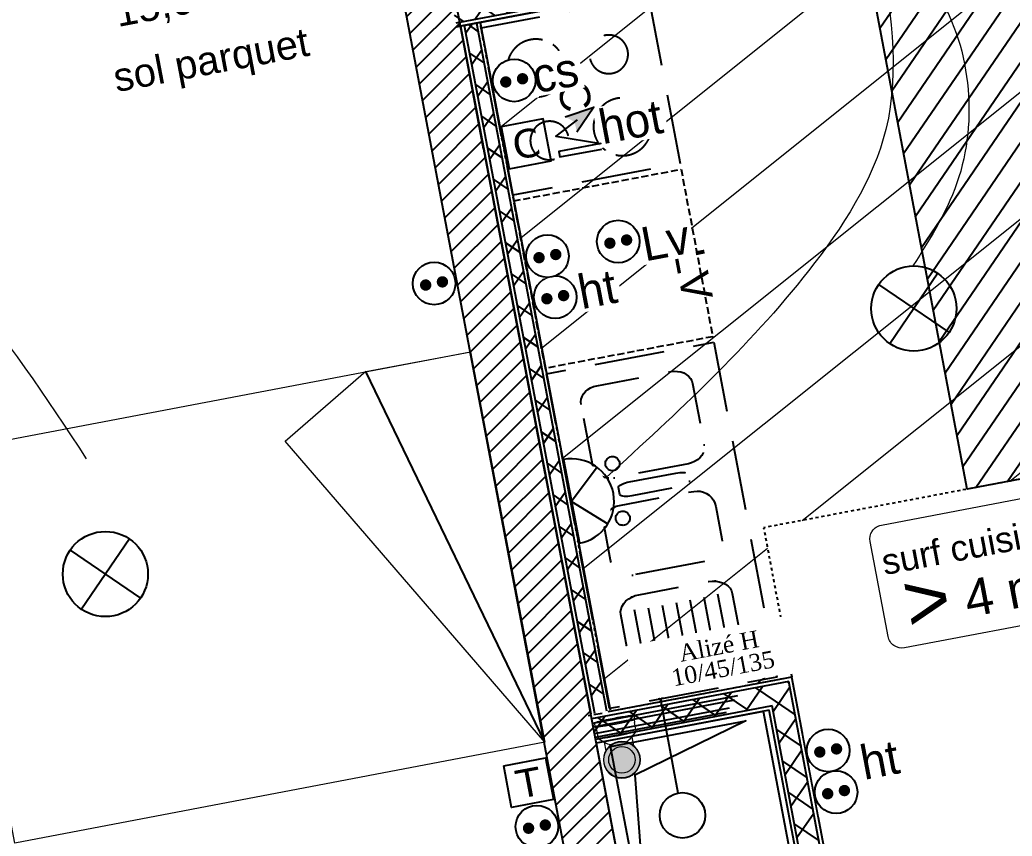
# Model space of a CAD drawing. Header units: centimetres. Extents: x 187368 to 251255, y -383447 to -322514.
# Drawn here: x 205240 to 208735, y -373773 to -370897 of the extents above; entities that cross this region are included whole.
import ezdxf

# ---------------------------------------------------------------- set-up
doc = ezdxf.new("R2010")
doc.units = ezdxf.units.CM
doc.linetypes.add('Style de ligne -1', pattern=[0.41664, 0.20828, -0.20836])
doc.linetypes.add('Style de ligne -2', pattern=[0.694425, 0.48607, -0.208355])
doc.layers.get('0').update_dxf_attribs({"color": 252})
for name, color, linetype in [('3-BAT C-Niveau 2', 252, 'Continuous'), ('prlm-EAU-CHU', 42, 'Continuous'), ('prlm-EAU-EUEV', 25, 'Continuous'), ('prlm-GT', 242, 'Continuous'), ('prlm-MOD', 64, 'Continuous'), ('prlm-VMC', 93, 'Continuous')]:
    doc.layers.add(name, color=color, linetype=linetype)
doc.layers.add('prlm-ELEC-CFA', color=1, linetype='Continuous', lineweight=25)
doc.layers.add('prlm-ELEC-CFO', color=1, linetype='Continuous', lineweight=25)
doc.styles.add('Geneva', font='arial.ttf')
doc.styles.add('Helvetica', font='arial.ttf')
doc.styles.add('prlm-elec-cfo', font='comic.ttf', dxfattribs={"height": 12})
doc.styles.add('prlm-sejc', font='arial.ttf', dxfattribs={"height": 20})
doc.styles.add('prlm-vmc', font='pala.ttf', dxfattribs={"height": 14})
doc.styles.get("Standard").update_dxf_attribs({"font": 'isocp.shx', "height": 100})

# ---------------------------------------------------------------- blocks, each defined once
blk = doc.blocks.new('Groupe-72-1')
at = {"linetype": 'Continuous', "lineweight": 18}
for p, q in [((13952.75, -48759.27), (13989.68, -48752.26)), ((14015.78, -48889.8), (13989.61, -48752.26)), ((13952.75, -48759.27), (13924.3, -48783.82)), ((14015.78, -48889.8), (13924.35, -48783.77))]:
    blk.add_line(p, q, dxfattribs=at)
at = {"linetype": 'Continuous'}
blk.add_line((14015.78, -48889.8), (13952.75, -48759.27), dxfattribs=at)
at = {"linetype": 'Continuous', "lineweight": 18, "flags": 128}
blk.add_lwpolyline([(13829.13, -48925.31), (13802.96, -48787.78), (13989.61, -48752.26), (14015.78, -48889.8)], close=True, dxfattribs=at)
blk = doc.blocks.new('Sol parquet')
at = {"insert": (0, -0.78), "char_height": 10.0872, "attachment_point": 2, "line_spacing_factor": 0.834288, "style": 'Helvetica'}
blk.add_mtext('sol parquet', dxfattribs=at)
blk = doc.blocks.new('xi.be')
at = {"layer": 'prlm-VMC', "color": 0, "linetype": 'ByBlock', "lineweight": 5, "flags": 128}
blk.add_lwpolyline([(-6.17, -15), (6.17, -15), (0, 0)], close=True, dxfattribs=at)
at = {"layer": 'prlm-VMC', "color": 0, "linetype": 'ByBlock', "lineweight": 5}
blk.add_solid([(0, -1), (5.17, -14), (-5.17, -14), (0, -1)], dxfattribs=at)
blk = doc.blocks.new('xi.chu')
at = {"layer": 'prlm-EAU-EUEV', "linetype": 'ByBlock', "lineweight": 5}
blk.add_hatch(color=0, dxfattribs=at).paths.add_polyline_path([(6.5, 0, 1), (-6.5, 0, 1)])
at = {"layer": 'prlm-EAU-EUEV', "color": 0, "linetype": 'ByBlock', "lineweight": 5}
blk.add_circle((0, 0), 6.5, dxfattribs=at)
blk = doc.blocks.new('xi.cceu1')
at = {"layer": 'prlm-EAU-CHU', "color": 0, "lineweight": 13}
for p, q in [((-4.34, -6.83), (-6.84, -8.91)), ((-4.87, -7.27), (-4.87, -4.09)), ((6.84, -8.91), (4.34, -6.83)), ((4.87, -4.09), (4.87, -7.27)), ((-6.85, -8.92), (-6.85, -12.09)), ((6.85, -12.09), (6.85, -8.92)), ((-7.25, -13.12), (-6.97, -13.03)), ((-7.25, -13.12), (-7.11, -14.67)), ((-6.85, -12.09), (-6.97, -12.22)), ((-6.97, -12.22), (-6.97, -13.03)), ((6.97, -12.22), (6.85, -12.09)), ((6.94, -13.03), (7.25, -13.12)), ((6.97, -13.03), (6.97, -12.22)), ((7.11, -14.67), (7.25, -13.12))]:
    blk.add_line(p, q, dxfattribs=at)
for radius in [6.36, 4.67]:
    blk.add_circle((0, 0), radius, dxfattribs=at)
for centre, radius, start, end in [((-0.73, -11.68), 6.05, 106.1332, 126.5542), ((0.73, -11.68), 6.05, 53.4458, 73.8668), ((0, -87.18), 78.56, 84.9975, 95.0025), ((0.01, -119.65), 106.84, 86.281, 93.7477)]:
    blk.add_arc(centre, radius, start, end, dxfattribs=at)
blk.add_ellipse((0, -14.67), major_axis=(7.1, 0), ratio=0.043635, dxfattribs=at)
blk = doc.blocks.new('xi.TEL')
at = {"layer": 'prlm-ELEC-CFA', "color": 0, "linetype": 'ByBlock', "lineweight": -2, "flags": 128}
blk.add_lwpolyline([(-7.5, 7.5), (7.5, 7.5), (7.5, -7.5), (-7.5, -7.5)], close=True, dxfattribs=at)
at = {"layer": 'prlm-ELEC-CFA', "color": 0, "linetype": 'ByBlock', "insert": (0, 0), "char_height": 10, "width": 11.36, "attachment_point": 5}
blk.add_mtext('{\\fVerdana|b0|i0|c0|p34;T}', dxfattribs=at)
blk = doc.blocks.new('xi.PC')
at = {"color": 0, "lineweight": 5}
blk.add_wipeout([(-7.5, -7.5), (7.5, -7.5), (7.5, 7.5), (-7.5, 7.5)], dxfattribs=at).dxf.layer = 'prlm-ELEC-CFO'
at = {"layer": 'prlm-ELEC-CFO', "color": 0, "linetype": 'ByBlock', "lineweight": 5, "const_width": 2}
for points in [[(-4, 0, 1), (-2, 0, 1)], [(2, 0, 1), (4, 0, 1)]]:
    blk.add_lwpolyline(points, format="xyb", close=True, dxfattribs=at)
at = {"layer": 'prlm-ELEC-CFO', "color": 0, "linetype": 'ByBlock', "lineweight": -2}
blk.add_circle((0, 0), 7.5, dxfattribs=at)
blk = doc.blocks.new('xi.PTCE')
at = {"layer": 'prlm-ELEC-CFO', "color": 0}
for points in [[(-10.61, 10.61), (10.61, -10.61)], [(10.61, 10.61), (-10.61, -10.61)]]:
    blk.add_lwpolyline(points, dxfattribs=at)
at = {"layer": 'prlm-ELEC-CFO', "color": 0, "linetype": 'ByBlock'}
blk.add_circle((0, 0), 15, dxfattribs=at)
blk = doc.blocks.new('xi.HOT')
at = {"layer": 'prlm-ELEC-CFO', "lineweight": 5}
blk.add_hatch(color=0, dxfattribs=at).paths.add_polyline_path([(-3, 6), (-0.1, 3.7), (0, 0), (7.5, 7.5)])
at = {"layer": 'prlm-ELEC-CFO', "color": 0}
for points in [[(-3, 6), (7.5, 7.5), (0, 0)], [(0.95, 4.23), (-7.5, 0), (7.5, -5.5), (-7.5, -5.5), (-7.5, -7.5), (7.5, -7.5)]]:
    blk.add_lwpolyline(points, dxfattribs=at)
blk = doc.blocks.new('xi.PCS')
at = {"color": 0, "lineweight": 5}
blk.add_wipeout([(-7.5, -7.5), (7.5, -7.5), (7.5, 7.5), (-7.5, 7.5)], dxfattribs=at).dxf.layer = 'prlm-ELEC-CFO'
at = {"layer": 'prlm-ELEC-CFO', "color": 0, "linetype": 'ByBlock', "lineweight": 5, "const_width": 2}
for points in [[(-4, 0, 1), (-2, 0, 1)], [(2, 0, 1), (4, 0, 1)]]:
    blk.add_lwpolyline(points, format="xyb", close=True, dxfattribs=at)
at = {"layer": 'prlm-ELEC-CFO', "color": 0, "linetype": 'ByBlock', "lineweight": -2}
blk.add_circle((0, 0), 7.5, dxfattribs=at)
blk = doc.blocks.new('xi.SF32')
at = {"layer": 'prlm-ELEC-CFO', "color": 0, "flags": 128}
blk.add_lwpolyline([(-7.5, -7.5), (7.5, -7.5), (7.5, 7.5), (-7.5, 7.5)], close=True, dxfattribs=at)
at = {"layer": 'prlm-ELEC-CFO', "color": 0, "linetype": 'ByBlock', "insert": (0, 0), "char_height": 10, "width": 11.36, "attachment_point": 5}
blk.add_mtext('{\\fVerdana|b0|i0|c0|p34;C}', dxfattribs=at)
blk = doc.blocks.new('xi.LV')
at = {"color": 0, "lineweight": 5}
blk.add_wipeout([(-7.5, -7.5), (7.5, -7.5), (7.5, 7.5), (-7.5, 7.5)], dxfattribs=at).dxf.layer = 'prlm-ELEC-CFO'
at = {"layer": 'prlm-ELEC-CFO', "color": 0, "linetype": 'ByBlock', "lineweight": 5, "const_width": 2}
for points in [[(-4, 0, 1), (-2, 0, 1)], [(2, 0, 1), (4, 0, 1)]]:
    blk.add_lwpolyline(points, format="xyb", close=True, dxfattribs=at)
at = {"layer": 'prlm-ELEC-CFO', "color": 0, "linetype": 'ByBlock', "lineweight": -2}
blk.add_circle((0, 0), 7.5, dxfattribs=at)
blk = doc.blocks.new('xi.PCHT')
at = {"color": 0, "lineweight": 5}
blk.add_wipeout([(-7.5, -7.5), (7.5, -7.5), (7.5, 7.5), (-7.5, 7.5)], dxfattribs=at).dxf.layer = 'prlm-ELEC-CFO'
at = {"layer": 'prlm-ELEC-CFO', "color": 0, "linetype": 'ByBlock', "lineweight": 5, "const_width": 2}
for points in [[(-4, 0, 1), (-2, 0, 1)], [(2, 0, 1), (4, 0, 1)]]:
    blk.add_lwpolyline(points, format="xyb", close=True, dxfattribs=at)
at = {"layer": 'prlm-ELEC-CFO', "color": 0, "linetype": 'ByBlock', "lineweight": -2}
blk.add_circle((0, 0), 7.5, dxfattribs=at)
blk = doc.blocks.new('xi.ECAP')
at = {"color": 0}
blk.add_wipeout([(-15, 0), (-10.13, 11.06), (0, 15), (10.13, 11.06), (15, 0)], dxfattribs=at).dxf.layer = 'prlm-ELEC-CFO'
at = {"layer": 'prlm-ELEC-CFO', "color": 0, "linetype": 'ByBlock', "lineweight": -2, "flags": 128}
blk.add_lwpolyline([(15, 0, 1), (-15, 0)], format="xyb", close=True, dxfattribs=at)
at = {"layer": 'prlm-ELEC-CFO', "color": 0}
blk.add_lwpolyline([(-10.13, 11.06), (0, 0), (10.13, 11.06)], dxfattribs=at)
blk = doc.blocks.new('xi.4m²')
at = {"color": 0}
blk.add_wipeout([(-34.54, 20.54), (34.54, 20.54), (34.54, -20.54), (-34.54, -20.54)], dxfattribs=at).dxf.layer = 'prlm-ELEC-CFO'
at = {"layer": 'prlm-ELEC-CFO', "color": 0, "lineweight": 13}
blk.add_lwpolyline([(-31, 22), (31, 22, -0.414214), (36, 17), (36, -17, -0.414214), (31, -22), (-31, -22, -0.414214), (-36, -17), (-36, 17, -0.414214)], format="xyb", close=True, dxfattribs=at)
at = {"layer": 'prlm-ELEC-CFO', "color": 0, "attachment_point": 6, "line_spacing_factor": 0.8, "style": 'prlm-sejc'}
for s, insert, char_height in [('surf cuisine', (30.36, 8.9), 9), ('4 m²', (29.31, -9.19), 13)]:
    blk.add_mtext(s, dxfattribs=dict(at, insert=insert, char_height=char_height))
at = {"layer": 'prlm-ELEC-CFO', "color": 0, "style": 'prlm-sejc', "flags": 8}
blk.add_attdef('?', (-28.3, -16.79), '', height=20, dxfattribs=at)
blk = doc.blocks.new('Groupe-96-1')
at = {"linetype": 'Style de ligne -2', "ltscale": 50.8, "flags": 128}
blk.add_lwpolyline([(14052.28, -48627.07), (14063.41, -48686.03), (14004.45, -48697.15), (13993.32, -48638.2)], close=True, dxfattribs=at)
at = {"linetype": 'Style de ligne -2', "ltscale": 50.8}
for points in [[(14036.72, -48654.08), (14034.95, -48653.66), (14032.29, -48651.17), (14031.24, -48647.7), (14032.08, -48644.16), (14034.58, -48641.51), (14038.08, -48640.46), (14041.63, -48641.29), (14044.29, -48643.78), (14045.33, -48647.26), (14044.5, -48650.79), (14041.99, -48653.44), (14038.5, -48654.49), (14036.72, -48654.08)], [(14014.98, -48642.43), (14017.65, -48643.05), (14021.63, -48646.78), (14023.2, -48652), (14021.95, -48657.3), (14018.19, -48661.28), (14012.95, -48662.85), (14007.62, -48661.61), (14003.64, -48657.88), (14002.06, -48652.66), (14003.32, -48647.36), (14007.08, -48643.38), (14012.32, -48641.81), (14014.98, -48642.43)], [(14040.77, -48682.9), (14038.1, -48682.28), (14034.12, -48678.55), (14032.55, -48673.34), (14033.81, -48668.03), (14037.56, -48664.06), (14042.8, -48662.48), (14048.13, -48663.73), (14052.12, -48667.46), (14053.69, -48672.67), (14052.43, -48677.98), (14048.67, -48681.95), (14043.43, -48683.53), (14040.77, -48682.9)], [(14019.03, -48671.26), (14020.81, -48671.67), (14023.46, -48674.16), (14024.51, -48677.64), (14023.67, -48681.17), (14021.17, -48683.82), (14017.67, -48684.87), (14014.12, -48684.04), (14011.47, -48681.56), (14010.42, -48678.08), (14011.26, -48674.54), (14013.76, -48671.89), (14017.26, -48670.84), (14019.03, -48671.26)]]:
    blk.add_open_spline(points, degree=2, dxfattribs=at)
blk = doc.blocks.new('Groupe-97-1')
blk.add_blockref('Groupe-96-1', (0, 0))
at = {"insert": (14031.6, -48661.2), "char_height": 10.66, "attachment_point": 2, "rotation": 280.7141, "line_spacing_factor": 1.060906, "style": 'Geneva'}
blk.add_mtext('C', dxfattribs=at)
blk = doc.blocks.new('Groupe-99-1')
at = {"linetype": 'Style de ligne -2', "ltscale": 50.8}
for p, q in [((14076.5, -48863.13), (14070.92, -48833.66)), ((14075.89, -48833.05), (14075.83, -48832.73)), ((14081.35, -48861.87), (14075.89, -48833.05)), ((14061.77, -48865.91), (14056.2, -48836.44)), ((14066.68, -48864.99), (14061.11, -48835.51)), ((14071.59, -48864.06), (14066.01, -48834.59)), ((14046.44, -48838.63), (14046.38, -48838.3)), ((14051.89, -48867.45), (14046.44, -48838.63)), ((14056.86, -48866.84), (14051.29, -48837.37))]:
    blk.add_line(p, q, dxfattribs=at)
at = {"linetype": 'Style de ligne -2', "ltscale": 50.8, "flags": 128}
blk.add_lwpolyline([(14042.53, -48844.84), (14042.46, -48843.85), (14042.61, -48842.84), (14042.98, -48841.85), (14043.57, -48840.91), (14044.35, -48840.05), (14045.3, -48839.29), (14046.37, -48838.65), (14047.57, -48838.17), (14048.83, -48837.84), (14073.38, -48833.19), (14074.67, -48833.04), (14075.96, -48833.05), (14077.2, -48833.25), (14078.36, -48833.61), (14079.4, -48834.13), (14080.29, -48834.8), (14081, -48835.58), (14081.51, -48836.46), (14081.8, -48837.41), (14085.25, -48855.66), (14085.33, -48856.65), (14085.17, -48857.66), (14084.8, -48858.65), (14084.22, -48859.59), (14083.44, -48860.45), (14082.49, -48861.21), (14081.41, -48861.85), (14080.21, -48862.33), (14078.95, -48862.66), (14054.41, -48867.31), (14053.12, -48867.46), (14051.82, -48867.45), (14050.59, -48867.25), (14049.43, -48866.89), (14048.39, -48866.37), (14047.5, -48865.71), (14046.79, -48864.92), (14046.28, -48864.04), (14045.99, -48863.09), (14042.53, -48844.84)], close=True, dxfattribs=at)
blk = doc.blocks.new('Groupe-100-1')
at = {"linetype": 'Style de ligne -2', "ltscale": 50.8, "flags": 128}
for points in [[(14075.28, -48748.92), (14097.54, -48866.83), (14038.58, -48877.96), (14016.32, -48760.04)], [(14028.54, -48770.86), (14028.46, -48769.9), (14028.58, -48768.94), (14028.9, -48767.99), (14029.41, -48767.09), (14030.09, -48766.28), (14030.92, -48765.56), (14031.88, -48764.96), (14032.94, -48764.51), (14034.06, -48764.22), (14060.23, -48759.26), (14061.39, -48759.13), (14062.53, -48759.17), (14063.65, -48759.37), (14064.68, -48759.73), (14065.61, -48760.24), (14066.42, -48760.89), (14067.06, -48761.66), (14067.53, -48762.51), (14067.8, -48763.43), (14071.89, -48785.04), (14071.89, -48785.04), (14071.97, -48786), (14071.85, -48786.96), (14071.53, -48787.91), (14071.02, -48788.8), (14070.34, -48789.62), (14069.51, -48790.34), (14068.54, -48790.93), (14067.49, -48791.39), (14066.37, -48791.68), (14040.19, -48796.63), (14040.19, -48796.63), (14039.04, -48796.77), (14037.89, -48796.73), (14036.78, -48796.53), (14035.74, -48796.17), (14034.81, -48795.65), (14034.01, -48795.01), (14033.37, -48794.24), (14032.9, -48793.39), (14032.62, -48792.47), (14028.54, -48770.86)], [(14042.05, -48791.2), (14042.09, -48791.63), (14042.06, -48792.05), (14041.97, -48792.46), (14041.8, -48792.85), (14041.57, -48793.2), (14041.28, -48793.52), (14040.94, -48793.77), (14040.57, -48793.98), (14040.16, -48794.1), (14039.75, -48794.17), (14039.32, -48794.15), (14038.9, -48794.07), (14038.51, -48793.93), (14038.14, -48793.71), (14037.82, -48793.44), (14037.55, -48793.11), (14037.33, -48792.74), (14037.19, -48792.35), (14037.11, -48791.93), (14037.1, -48791.5), (14037.16, -48791.08), (14037.3, -48790.68), (14037.49, -48790.31), (14037.75, -48789.97), (14038.07, -48789.69), (14038.42, -48789.45), (14038.81, -48789.28), (14039.23, -48789.19), (14039.65, -48789.16), (14040.07, -48789.21), (14040.47, -48789.32), (14040.86, -48789.51), (14041.2, -48789.76), (14041.51, -48790.05), (14041.75, -48790.4), (14041.93, -48790.78)], [(14041.7, -48800.11), (14041.71, -48799.88), (14041.86, -48799.63), (14042.12, -48799.38), (14042.5, -48799.13), (14042.97, -48798.88), (14043.52, -48798.65), (14044.14, -48798.43), (14044.82, -48798.25), (14045.52, -48798.1), (14061.94, -48794.99), (14062.65, -48794.88), (14063.35, -48794.8), (14064, -48794.77), (14064.6, -48794.79), (14065.13, -48794.84), (14065.58, -48794.94), (14065.91, -48795.08), (14066.14, -48795.26), (14066.24, -48795.46), (14066.7, -48797.89), (14066.7, -48797.89), (14066.68, -48798.12), (14066.53, -48798.36), (14066.28, -48798.62), (14065.9, -48798.87), (14065.42, -48799.12), (14064.87, -48799.35), (14064.25, -48799.56), (14063.57, -48799.75), (14062.87, -48799.9), (14046.45, -48803.01), (14046.45, -48803.01), (14045.74, -48803.12), (14045.05, -48803.2), (14044.39, -48803.23), (14043.79, -48803.21), (14043.26, -48803.15), (14042.81, -48803.06), (14042.48, -48802.92), (14042.25, -48802.74), (14042.15, -48802.53), (14041.7, -48800.11)], [(14036.73, -48814.18), (14036.61, -48813.02), (14036.7, -48811.86), (14036.98, -48810.73), (14037.47, -48809.67), (14038.12, -48808.72), (14038.93, -48807.88), (14039.88, -48807.2), (14040.92, -48806.7), (14042.04, -48806.39), (14068.21, -48801.43), (14069.37, -48801.32), (14070.52, -48801.4), (14071.66, -48801.69), (14072.71, -48802.17), (14073.67, -48802.82), (14074.5, -48803.63), (14075.18, -48804.58), (14075.69, -48805.63), (14076, -48806.75), (14078.17, -48818.2), (14078.17, -48818.2), (14078.28, -48819.36), (14078.2, -48820.52), (14077.91, -48821.65), (14077.43, -48822.71), (14076.78, -48823.66), (14075.97, -48824.5), (14075.02, -48825.18), (14073.98, -48825.68), (14072.86, -48825.99), (14046.69, -48830.95), (14046.69, -48830.95), (14045.53, -48831.06), (14044.37, -48830.98), (14043.24, -48830.69), (14042.18, -48830.21), (14041.23, -48829.56), (14040.39, -48828.75), (14039.71, -48827.8), (14039.21, -48826.75), (14038.9, -48825.63), (14036.73, -48814.18)], [(14045.7, -48810.45), (14045.73, -48810.87), (14045.7, -48811.3), (14045.61, -48811.7), (14045.44, -48812.1), (14045.21, -48812.45), (14044.92, -48812.76), (14044.58, -48813.02), (14044.21, -48813.22), (14043.8, -48813.35), (14043.39, -48813.41), (14042.96, -48813.4), (14042.55, -48813.32), (14042.15, -48813.17), (14041.78, -48812.95), (14041.46, -48812.68), (14041.19, -48812.35), (14040.98, -48811.99), (14040.83, -48811.59), (14040.75, -48811.18), (14040.74, -48810.75), (14040.8, -48810.33), (14040.94, -48809.93), (14041.13, -48809.55), (14041.39, -48809.22), (14041.71, -48808.93), (14042.06, -48808.7), (14042.45, -48808.53), (14042.87, -48808.44), (14043.29, -48808.41), (14043.71, -48808.45), (14044.12, -48808.57), (14044.5, -48808.76), (14044.85, -48809), (14045.15, -48809.3), (14045.39, -48809.65), (14045.57, -48810.03)]]:
    blk.add_lwpolyline(points, close=True, dxfattribs=at)
blk.add_blockref('Groupe-99-1', (0, 0))

msp = doc.modelspace()

# ---------------------------------------------------------------- hatches: boundary and pattern name
at = {"linetype": 'Continuous'}
h = msp.add_hatch(dxfattribs=at)
h.set_pattern_fill('02_ISOLANT', color=256, scale=10, angle=-169.2764, style=0, pattern_type=2)
h.set_pattern_definition([(235.723595, (66931.62, 115456.28), (66.106423, -45.054865), []), (325.723595, (66931.62, 115456.28), (-45.054865, -66.106423), [])])
h.paths.add_polyline_path([(208201.9, -370638.8), (208150.5, -370603.8), (206767.1, -370865.8), (206775.3, -370909)])
h = msp.add_hatch(dxfattribs=at)
h.set_pattern_fill('02_ISOLANT', color=256, scale=10, angle=-79.2764, style=0, pattern_type=2)
h.set_pattern_definition([(325.723595, (66931.62, 115456.28), (45.054865, 66.106423), []), (55.723595, (66931.62, 115456.28), (66.106423, -45.054865), [])])
h.paths.add_polyline_path([(206848.3, -370908.4), (206805.1, -370916.6), (207263.8, -373338.8), (207307, -373330.6)])
h = msp.add_hatch(dxfattribs=at)
h.set_pattern_fill('02_ISOLANT', color=256, scale=10, angle=-169.2764, style=0, pattern_type=2)
h.set_pattern_definition([(235.723595, (66931.62, 115456.28), (66.106423, -45.054865), []), (325.723595, (66931.62, 115456.28), (-45.054865, -66.106423), [])])
h.paths.add_polyline_path([(207889.6, -373314), (207948.6, -373227.5), (207254.1, -373359), (207267.9, -373431.7)])
h = msp.add_hatch(dxfattribs=at)
h.set_pattern_fill('02_ISOLANT', color=256, scale=10, angle=100.7236, style=0, pattern_type=2)
h.set_pattern_definition([(145.723595, (66931.62, 115456.28), (-45.054865, -66.106423), []), (235.723595, (66931.62, 115456.28), (-66.106423, 45.054865), [])])
h.paths.add_polyline_path([(208036.7, -374090.5), (208123.2, -374149.5), (207948.6, -373227.5), (207889.6, -373314)])
h = msp.add_hatch(dxfattribs=at)
h.set_pattern_fill('02_ISOLANT', color=256, scale=10, angle=-169.2764, style=0, pattern_type=2)
h.set_pattern_definition([(235.723595, (66931.62, 115456.28), (66.106423, -45.054865), []), (325.723595, (66931.62, 115456.28), (-45.054865, -66.106423), [])])
h.paths.add_polyline_path([(207738.6, -373322), (207757.7, -373294), (207259.6, -373388.3), (207264.1, -373411.9)])
at = {"layer": '3-BAT C-Niveau 2', "linetype": 'Continuous', "lineweight": 18}
h = msp.add_hatch(dxfattribs=at)
h.set_pattern_fill('BA 13', color=256, scale=10, style=0, pattern_type=2)
h.set_pattern_definition([(218.65981, (66931.62, 115456.3), (-199.24783, 287.75041), [])])
h.paths.add_polyline_path([(209552.1, -371316.9), (209743.8, -372329.3), (207860.1, -372686.1), (207959.7, -373212.2), (207319.7, -373333.4), (207206.1, -372733.7), (207207.2, -372733.5), (206861.1, -370906), (208217.1, -370649.2), (207800, -368447.4), (207357.8, -368531.1), (207367.1, -368580.2), (207757, -368506.4), (208005.7, -369801.7), (206629.7, -370062.3), (206083.9, -367180), (207506.7, -366910.5), (207370.5, -366191.4), (208538.9, -365970.1), (208960.7, -368197.6), (208961.4, -368197.5), (208970.7, -368247), (209628.9, -368121.9), (209917.3, -369644.7), (210076, -369614.5), (210235.7, -370452.6), (209951.7, -370506.7), (209951.7, -370506.4), (209614.1, -370570.3), (209623.7, -370619.3), (210085.3, -370531.9), (210210.4, -371192.3)])
at = {"layer": '3-BAT C-Niveau 2', "linetype": 'Continuous'}
h = msp.add_hatch(dxfattribs=at)
h.set_pattern_fill('MURS MACONNERIE-2', color=256, scale=10, style=0, pattern_type=2)
h.set_pattern_definition([(45, (67117.507, 115456.283), (-31.2347524, 39.0434405), [])])
h.paths.add_polyline_path([(207576.1, -376026.9), (207819.9, -376347.1), (206347.1, -368569.8), (206170.2, -368603.3)])
at = {"layer": 'prlm-MOD'}
h = msp.add_hatch(dxfattribs=at)
h.set_pattern_fill('ANSI31', color=256, scale=25)
h.set_pattern_definition([(55.7236, (208802.78, -351681.63), (-65.58997, 44.70287), [])])
h.paths.add_polyline_path([(209743.9, -372329.6), (208577.2, -372550.6), (208217.2, -370649.5), (209383.9, -370428.6)])

# ---------------------------------------------------------------- linework, layer by layer
at = {"linetype": 'Continuous'}
for p, q in [((208201.9, -370638.8), (206775.3, -370909)), ((208201.9, -370638.8), (206775.3, -370909)), ((206777.7, -370921.8), (208217.1, -370649.2)), ((208217.1, -370649.2), (206777.7, -370921.8)), ((206805.1, -370916.6), (207263.8, -373338.8)), ((206805.1, -370916.6), (207263.8, -373338.8)), ((206848.3, -370908.4), (207307, -373330.6)), ((206848.3, -370908.4), (207307, -373330.6)), ((206861.1, -370906), (207319.8, -373328.2)), ((207948.6, -373227.5), (207254.1, -373359)), ((207948.6, -373227.5), (207254.1, -373359)), ((208123.2, -374149.5), (207948.6, -373227.5)), ((208123.2, -374149.5), (207948.6, -373227.5)), ((207757.7, -373294), (207259.6, -373388.3)), ((207757.7, -373294), (207259.6, -373388.3)), ((207738.6, -373322), (207264.1, -373411.9)), ((207738.6, -373322), (207264.1, -373411.9)), ((207728.3, -373337.2), (207266.5, -373424.7)), ((207889.6, -373314), (207267.9, -373431.7)), ((207889.6, -373314), (207267.9, -373431.7)), ((207879.3, -373329.2), (207270.3, -373444.5)), ((208021.5, -374080.2), (207879.3, -373329.2)), ((208036.7, -374090.5), (207889.6, -373314)), ((208036.7, -374090.5), (207889.6, -373314))]:
    msp.add_line(p, q, dxfattribs=at)
at = {"linetype": 'Continuous', "lineweight": 25}
for p, q in [((208217.1, -370649.2), (206777.7, -370921.8)), ((206792.3, -370919), (207251, -373341.2)), ((206861.1, -370906), (207319.8, -373328.2)), ((207958.9, -373212.3), (207310.9, -373335)), ((208138.3, -374159.8), (207958.9, -373212.3)), ((207768.1, -373278.8), (207257.2, -373375.5)), ((207261.8, -373344.3), (207291.3, -373338.8)), ((207728.3, -373337.2), (207266.5, -373424.7)), ((207879.3, -373329.2), (207270.3, -373444.5)), ((208021.5, -374080.2), (207879.3, -373329.2)), ((207242.2, -373348.1), (207251.7, -373346.3))]:
    msp.add_line(p, q, dxfattribs=at)
at = {"linetype": 'Style de ligne -2', "ltscale": 50.8, "flags": 128}
msp.add_lwpolyline([(207680.7, -372013.2), (207091.1, -372124.5), (206979.8, -371534.9), (207569.4, -371423.6)], close=True, dxfattribs=at)
at = {"linetype": 'Continuous', "flags": 128}
msp.add_lwpolyline([(207450.9, -374142.3), (207320.7, -373457.1), (207797.6, -373366.8), (207406.7, -373557.9)], close=True, dxfattribs=at)
at = {"layer": '3-BAT C-Niveau 2', "linetype": 'Continuous', "lineweight": 25}
for p, q in [((207819.9, -376347.1), (206347.1, -368569.8)), ((207576.1, -376026.9), (206364.7, -369630.5)), ((207292, -374526.6), (206364.7, -369630.5)), ((206873.8, -371350.9), (206809.6, -371012.1)), ((207090.5, -372495.6), (206907.2, -371527.8)), ((207819.9, -376347.1), (207124, -372672.5))]:
    msp.add_line(p, q, dxfattribs=at)
at = {"layer": '3-BAT C-Niveau 2', "linetype": 'Style de ligne -1', "ltscale": 50.8, "flags": 128}
msp.add_lwpolyline([(209552.1, -371316.9), (209743.8, -372329.3), (207860.1, -372686.1), (207959.7, -373212.2), (207319.7, -373333.4), (207206.1, -372733.7), (207207.2, -372733.5), (206861.1, -370906), (208217.1, -370649.2), (207800, -368447.4), (207357.8, -368531.1), (207367.1, -368580.2), (207757, -368506.4), (208005.7, -369801.7), (206629.7, -370062.3), (206083.9, -367180), (207506.7, -366910.5), (207370.5, -366191.4), (208538.9, -365970.1), (208960.7, -368197.6), (208961.4, -368197.5), (208970.7, -368247), (209628.9, -368121.9), (209917.3, -369644.7), (210076, -369614.5), (210235.7, -370452.6), (209951.7, -370506.7), (209951.7, -370506.4), (209614.1, -370570.3), (209623.7, -370619.3), (210085.3, -370531.9), (210210.4, -371192.3)], close=True, dxfattribs=at)
at = {"layer": 'prlm-ELEC-CFO', "lineweight": 13}
for points in [[(208289.7, -370606.8), (208447.2, -370769.6), (208547.9, -371450.5), (208386.1, -371764)], [(209289.3, -370625.6), (209066.8, -370832.8), (209453.4, -372970.9), (210525.5, -373766.7)], [(203940.3, -371468.1), (204477.6, -371478.8), (205474, -372443.4)]]:
    msp.add_spline(points, degree=3, dxfattribs=at)
at = {"layer": 'prlm-GT'}
msp.add_lwpolyline([(207859.7, -373333.2), (207270.3, -373444.9), (207412.5, -374195.8), (208001.9, -374084.2)], close=True, dxfattribs=at)
at = {"layer": 'prlm-MOD'}
msp.add_lwpolyline([(209743.9, -372329.6), (208577.2, -372550.6), (208217.2, -370649.5), (209383.9, -370428.6)], close=True, dxfattribs=at)
at = {"layer": 'prlm-VMC'}
msp.add_lwpolyline([(207559.3, -373620.7), (207498.5, -373299.9)], dxfattribs=at)
msp.add_circle((207574.2, -373699.3), 80, dxfattribs=at)

# ---------------------------------------------------------------- block references
at = {"xscale": 10, "yscale": 10, "zscale": 10}
for name in ['Groupe-97-1', 'Groupe-100-1', 'Groupe-72-1']:
    msp.add_blockref(name, (66931.6, 115456.3), dxfattribs=at)
at = {"xscale": 10, "yscale": 10, "zscale": 10, "rotation": 10.72359474380088}
msp.add_blockref('Sol parquet', (205902.5, -370980.3), dxfattribs=at)
at = {"layer": 'prlm-EAU-CHU', "xscale": 10, "yscale": 10, "zscale": 10, "rotation": 190.7632578118482}
msp.add_blockref('xi.cceu1', (207360.9, -373503.7), dxfattribs=at)
at = {"layer": 'prlm-EAU-EUEV', "xscale": -10, "yscale": 10, "zscale": 10, "rotation": 100.7236014113936}
msp.add_blockref('xi.chu', (207360.9, -373503.7), dxfattribs=at)
at = {"layer": 'prlm-ELEC-CFA', "xscale": 10, "yscale": 10, "zscale": 10, "rotation": 10.72360141139323}
msp.add_blockref('xi.TEL', (207032.1, -373584.1), dxfattribs=at)
at = {"layer": 'prlm-ELEC-CFO', "xscale": 10, "yscale": 10, "zscale": 10}
for name, p, rotation in [('xi.SF32', (207023.5, -371333.7), 10.72360141139323), ('xi.PTCE', (208389, -371914), 10.72360141139323), ('xi.PTCE', (205541.3, -372849.3), 10.72360141139323), ('xi.be', (207498.5, -373299.9), 190.7235947438934)]:
    msp.add_blockref(name, p, dxfattribs=dict(at, rotation=rotation))

# ---------------------------------------------------------------- texts
at = {"attachment_point": 2}
for s, insert, char_height, rotation, line_spacing_factor, style in [('Chambre 1\\P{\\H0.6752x;15,09m2}\\P', (205799.9, -370563.7), 151.309, 10.7236, 0.834288, 'Helvetica'), ('LV', (207664.8, -371784), 106.57, 280.7141, 1.060906, 'Geneva')]:
    msp.add_mtext(s, dxfattribs=dict(at, insert=insert, char_height=char_height, rotation=rotation, line_spacing_factor=line_spacing_factor, style=style))

# ---------------------------------------------------------------- next in the draw order: block references
at = {"layer": 'prlm-ELEC-CFO', "xscale": 10, "yscale": 10, "zscale": 10, "rotation": 10.72360141139323}
for name, p in [('xi.PC', (206699.1, -371825.7)), ('xi.PCHT', (208115.1, -373617.6)), ('xi.PC', (207061.4, -373739.1))]:
    msp.add_blockref(name, p, dxfattribs=at)
msp.add_blockref('xi.4m²', (208620.2, -372835.2), dxfattribs=at).add_auto_attribs({'?': '>'})

# ---------------------------------------------------------------- next in the draw order: texts
at = {"layer": 'prlm-ELEC-CFO', "lineweight": 20, "char_height": 120, "attachment_point": 5, "rotation": 10.7236, "line_spacing_factor": 0.8, "style": 'prlm-elec-cfo', "bg_fill": 3, "box_fill_scale": 1.1, "bg_fill_color": 256, "bg_fill_transparency": 0}
for s, insert in [('cs', (207126.1, -371082.9)), ('hot', (207391.5, -371256.6)), ('Lv', (207514.1, -371673.7))]:
    msp.add_mtext(s, dxfattribs=dict(at, insert=insert))
at = {"layer": 'prlm-VMC', "ltscale": 25, "insert": (207709.7, -373142.6), "char_height": 60, "width": 586.147, "attachment_point": 5, "rotation": 10.7236, "line_spacing_factor": 0.8, "style": 'prlm-vmc', "bg_fill": 2}
msp.add_mtext('Alizé H 10/45/135', dxfattribs=at)

# ---------------------------------------------------------------- next in the draw order: block references
at = {"layer": 'prlm-ELEC-CFO', "xscale": 10, "yscale": 10, "zscale": 10, "rotation": 10.72360141139323}
for name, p in [('xi.PCS', (206981.2, -371110.3)), ('xi.HOT', (207202.1, -371292.5)), ('xi.LV', (207347.8, -371678.2))]:
    msp.add_blockref(name, p, dxfattribs=at)

# ---------------------------------------------------------------- next in the draw order: texts
at = {"layer": 'prlm-ELEC-CFO', "lineweight": 20, "insert": (208268.5, -373503.9), "char_height": 120, "attachment_point": 5, "rotation": 10.7236, "line_spacing_factor": 0.8, "style": 'prlm-elec-cfo', "bg_fill": 3, "box_fill_scale": 1.1, "bg_fill_color": 256, "bg_fill_transparency": 0}
msp.add_mtext('ht', dxfattribs=at)

# ---------------------------------------------------------------- next in the draw order: block references
at = {"layer": 'prlm-ELEC-CFO', "xscale": 10, "yscale": 10, "zscale": 10, "rotation": 10.72360141139323}
msp.add_blockref('xi.PCHT', (208087.3, -373470.8), dxfattribs=at)

# ---------------------------------------------------------------- next in the draw order: texts
at = {"layer": 'prlm-ELEC-CFO', "lineweight": 20, "insert": (207274, -371846), "char_height": 120, "attachment_point": 5, "rotation": 10.7236, "line_spacing_factor": 0.8, "style": 'prlm-elec-cfo', "bg_fill": 3, "box_fill_scale": 1.1, "bg_fill_color": 256, "bg_fill_transparency": 0}
msp.add_mtext('ht', dxfattribs=at)

# ---------------------------------------------------------------- next in the draw order: linework, layer by layer
at = {"layer": 'prlm-ELEC-CFO', "lineweight": 13}
msp.add_spline([(208266.6, -370616.6), (208290.6, -371283.1), (208018.3, -371780.9), (207306.7, -372508.1)], degree=3, dxfattribs=at)

# ---------------------------------------------------------------- next in the draw order: block references
at = {"layer": 'prlm-ELEC-CFO', "xscale": 10, "yscale": 10, "zscale": 10, "rotation": 10.72360141139323}
msp.add_blockref('xi.PCHT', (207125.9, -371874), dxfattribs=at)

# ---------------------------------------------------------------- next in the draw order: block references
at = {"layer": 'prlm-ELEC-CFO', "xscale": 10, "yscale": 10, "zscale": 10}
for name, p, rotation in [('xi.PCHT', (207098.4, -371729.3), 10.72360141139323), ('xi.ECAP', (207183.4, -372593.5), 280.723601411393)]:
    msp.add_blockref(name, p, dxfattribs=dict(at, rotation=rotation))

doc.saveas('drawing.dxf')
